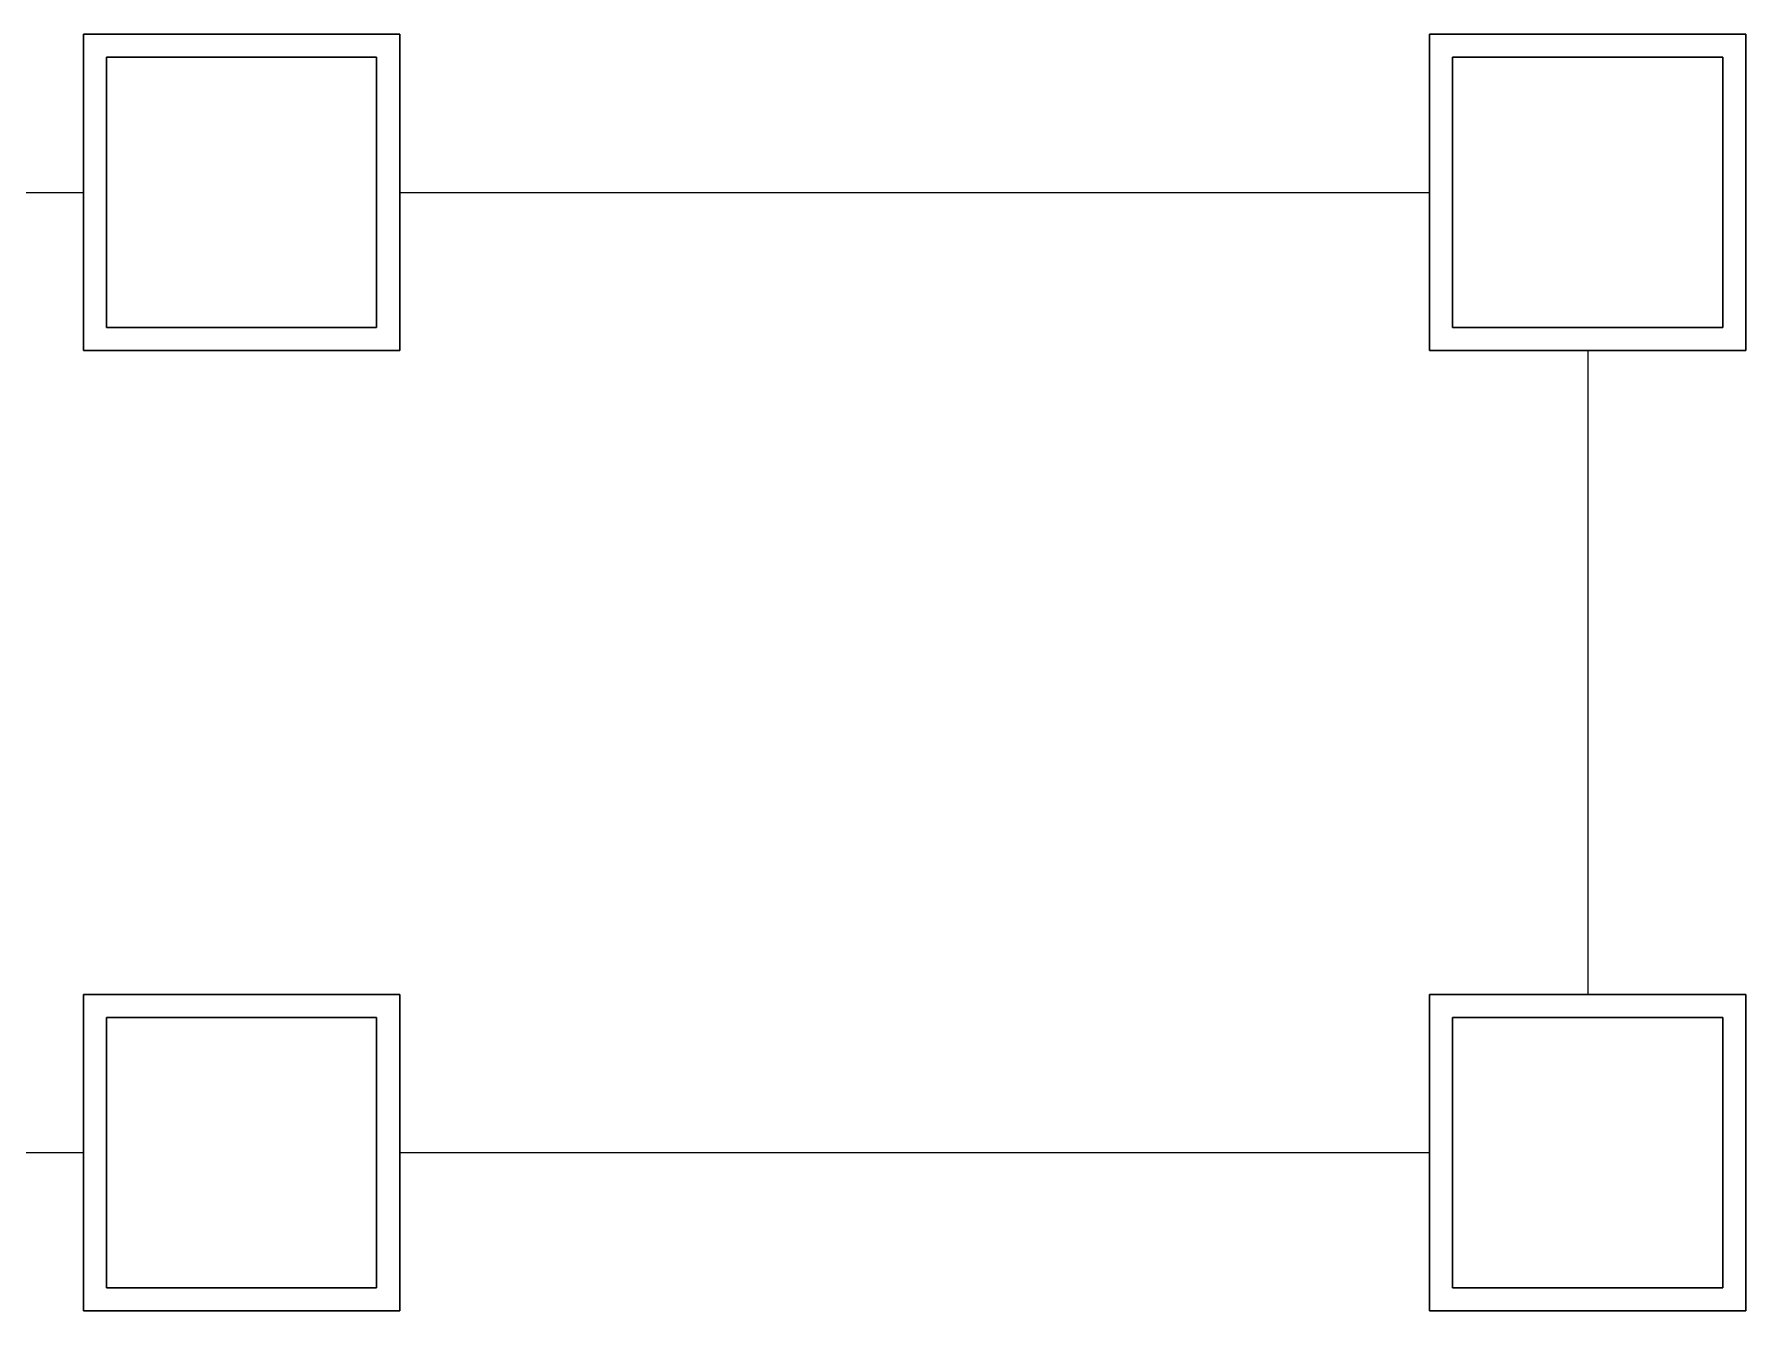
# Model space of a CAD drawing. Header units: inches. Extents: x 0 to 46333, y 12439 to 30520.
# Drawn here: x 11272 to 14511, y 24579 to 26995 of the extents above; entities that cross this region are included whole.
import ezdxf

# ---------------------------------------------------------------- set-up
doc = ezdxf.new("R2010")
doc.units = ezdxf.units.IN
doc.header["$MEASUREMENT"] = 0
doc.layers.add('DLX_FL1_LUM', color=7, linetype='Continuous', true_color=0xffd400)
doc.layers.add('WIRING', color=3, linetype='Continuous', lineweight=0)

msp = doc.modelspace()

# ---------------------------------------------------------------- linework, layer by layer
at = {"layer": 'DLX_FL1_LUM'}
for points in [[(11365.5, 26994.8, 0), (11365.5, 26396.4, 0)], [(11365.5, 26396.4, 0), (11365.5, 26994.8, 0)], [(11365.5, 26994.8, 0), (11365.5, 26994.8, 0)], [(11963.9, 26994.8, 0), (11365.5, 26994.8, 0)], [(11365.5, 26994.8, 0), (11365.5, 26994.8, 0)], [(11365.5, 26994.8, 0), (11963.9, 26994.8, 0)], [(11365.5, 26994.8, 0), (11963.9, 26994.8, 0)], [(11365.5, 26396.4, 0), (11365.5, 26994.8, 0)], [(11963.9, 26994.8, 0), (11365.5, 26994.8, 0)], [(11365.5, 26994.8, 0), (11365.5, 26396.4, 0)], [(11963.9, 26396.4, 0), (11963.9, 26994.8, 0)], [(11963.9, 26994.8, 0), (11963.9, 26994.8, 0)], [(11963.9, 26994.8, 0), (11963.9, 26396.4, 0)], [(11963.9, 26994.8, 0), (11963.9, 26994.8, 0)], [(11963.9, 26994.8, 0), (11963.9, 26396.4, 0)], [(11963.9, 26396.4, 0), (11963.9, 26994.8, 0)], [(13913.1, 26994.8, 0), (13913.1, 26396.4, 0)], [(13913.1, 26396.4, 0), (13913.1, 26994.8, 0)], [(13913.1, 26994.8, 0), (13913.1, 26994.8, 0)], [(14511.5, 26994.8, 0), (13913.1, 26994.8, 0)], [(13913.1, 26994.8, 0), (13913.1, 26994.8, 0)], [(13913.1, 26994.8, 0), (14511.5, 26994.8, 0)], [(13913.1, 26994.8, 0), (14511.5, 26994.8, 0)], [(13913.1, 26396.4, 0), (13913.1, 26994.8, 0)], [(14511.5, 26994.8, 0), (13913.1, 26994.8, 0)], [(13913.1, 26994.8, 0), (13913.1, 26396.4, 0)], [(14511.5, 26396.4, 0), (14511.5, 26994.8, 0)], [(14511.5, 26994.8, 0), (14511.5, 26994.8, 0)], [(14511.5, 26994.8, 0), (14511.5, 26396.4, 0)], [(14511.5, 26994.8, 0), (14511.5, 26994.8, 0)], [(14511.5, 26994.8, 0), (14511.5, 26396.4, 0)], [(14511.5, 26396.4, 0), (14511.5, 26994.8, 0)], [(11409.1, 26951.2, 0), (11409.1, 26440, 0)], [(11920.3, 26951.2, 0), (11409.1, 26951.2, 0)], [(11409.1, 26440, 0), (11409.1, 26951.2, 0)], [(11409.1, 26951.2, 0), (11920.3, 26951.2, 0)], [(11920.3, 26440, 0), (11920.3, 26951.2, 0)], [(11920.3, 26951.2, 0), (11920.3, 26440, 0)], [(13956.7, 26951.2, 0), (13956.7, 26440, 0)], [(14467.9, 26951.2, 0), (13956.7, 26951.2, 0)], [(13956.7, 26440, 0), (13956.7, 26951.2, 0)], [(13956.7, 26951.2, 0), (14467.9, 26951.2, 0)], [(14467.9, 26440, 0), (14467.9, 26951.2, 0)], [(14467.9, 26951.2, 0), (14467.9, 26440, 0)], [(11409.1, 26440, 0), (11920.3, 26440, 0)], [(11920.3, 26440, 0), (11409.1, 26440, 0)], [(13956.7, 26440, 0), (14467.9, 26440, 0)], [(14467.9, 26440, 0), (13956.7, 26440, 0)], [(11365.5, 26396.4, 0), (11365.5, 26396.4, 0)], [(11365.5, 26396.4, 0), (11963.9, 26396.4, 0)], [(11963.9, 26396.4, 0), (11365.5, 26396.4, 0)], [(11365.5, 26396.4, 0), (11365.5, 26396.4, 0)], [(11963.9, 26396.4, 0), (11365.5, 26396.4, 0)], [(11365.5, 26396.4, 0), (11963.9, 26396.4, 0)], [(11963.9, 26396.4, 0), (11963.9, 26396.4, 0)], [(11963.9, 26396.4, 0), (11963.9, 26396.4, 0)], [(13913.1, 26396.4, 0), (13913.1, 26396.4, 0)], [(13913.1, 26396.4, 0), (14511.5, 26396.4, 0)], [(14511.5, 26396.4, 0), (13913.1, 26396.4, 0)], [(13913.1, 26396.4, 0), (13913.1, 26396.4, 0)], [(14511.5, 26396.4, 0), (13913.1, 26396.4, 0)], [(13913.1, 26396.4, 0), (14511.5, 26396.4, 0)], [(14511.5, 26396.4, 0), (14511.5, 26396.4, 0)], [(14511.5, 26396.4, 0), (14511.5, 26396.4, 0)], [(11365.5, 25177.4, 0), (11365.5, 24579, 0)], [(11365.5, 24579, 0), (11365.5, 25177.4, 0)], [(11365.5, 25177.4, 0), (11365.5, 25177.4, 0)], [(11963.9, 25177.4, 0), (11365.5, 25177.4, 0)], [(11365.5, 25177.4, 0), (11365.5, 25177.4, 0)], [(11365.5, 25177.4, 0), (11963.9, 25177.4, 0)], [(11365.5, 25177.4, 0), (11963.9, 25177.4, 0)], [(11365.5, 24579, 0), (11365.5, 25177.4, 0)], [(11963.9, 25177.4, 0), (11365.5, 25177.4, 0)], [(11365.5, 25177.4, 0), (11365.5, 24579, 0)], [(11963.9, 24579, 0), (11963.9, 25177.4, 0)], [(11963.9, 25177.4, 0), (11963.9, 25177.4, 0)], [(11963.9, 25177.4, 0), (11963.9, 24579, 0)], [(11963.9, 25177.4, 0), (11963.9, 25177.4, 0)], [(11963.9, 25177.4, 0), (11963.9, 24579, 0)], [(11963.9, 24579, 0), (11963.9, 25177.4, 0)], [(13913.1, 25177.4, 0), (13913.1, 24579, 0)], [(13913.1, 24579, 0), (13913.1, 25177.4, 0)], [(13913.1, 25177.4, 0), (13913.1, 25177.4, 0)], [(14511.5, 25177.4, 0), (13913.1, 25177.4, 0)], [(13913.1, 25177.4, 0), (13913.1, 25177.4, 0)], [(13913.1, 25177.4, 0), (14511.5, 25177.4, 0)], [(13913.1, 25177.4, 0), (14511.5, 25177.4, 0)], [(13913.1, 24579, 0), (13913.1, 25177.4, 0)], [(14511.5, 25177.4, 0), (13913.1, 25177.4, 0)], [(13913.1, 25177.4, 0), (13913.1, 24579, 0)], [(14511.5, 24579, 0), (14511.5, 25177.4, 0)], [(14511.5, 25177.4, 0), (14511.5, 25177.4, 0)], [(14511.5, 25177.4, 0), (14511.5, 24579, 0)], [(14511.5, 25177.4, 0), (14511.5, 25177.4, 0)], [(14511.5, 25177.4, 0), (14511.5, 24579, 0)], [(14511.5, 24579, 0), (14511.5, 25177.4, 0)], [(11409.1, 25133.8, 0), (11409.1, 24622.6, 0)], [(11920.3, 25133.8, 0), (11409.1, 25133.8, 0)], [(11409.1, 24622.6, 0), (11409.1, 25133.8, 0)], [(11409.1, 25133.8, 0), (11920.3, 25133.8, 0)], [(11920.3, 24622.6, 0), (11920.3, 25133.8, 0)], [(11920.3, 25133.8, 0), (11920.3, 24622.6, 0)], [(13956.7, 25133.8, 0), (13956.7, 24622.6, 0)], [(14467.9, 25133.8, 0), (13956.7, 25133.8, 0)], [(13956.7, 24622.6, 0), (13956.7, 25133.8, 0)], [(13956.7, 25133.8, 0), (14467.9, 25133.8, 0)], [(14467.9, 24622.6, 0), (14467.9, 25133.8, 0)], [(14467.9, 25133.8, 0), (14467.9, 24622.6, 0)], [(11409.1, 24622.6, 0), (11920.3, 24622.6, 0)], [(11920.3, 24622.6, 0), (11409.1, 24622.6, 0)], [(13956.7, 24622.6, 0), (14467.9, 24622.6, 0)], [(14467.9, 24622.6, 0), (13956.7, 24622.6, 0)], [(11365.5, 24579, 0), (11365.5, 24579, 0)], [(11365.5, 24579, 0), (11963.9, 24579, 0)], [(11963.9, 24579, 0), (11365.5, 24579, 0)], [(11365.5, 24579, 0), (11365.5, 24579, 0)], [(11963.9, 24579, 0), (11365.5, 24579, 0)], [(11365.5, 24579, 0), (11963.9, 24579, 0)], [(11963.9, 24579, 0), (11963.9, 24579, 0)], [(11963.9, 24579, 0), (11963.9, 24579, 0)], [(13913.1, 24579, 0), (13913.1, 24579, 0)], [(13913.1, 24579, 0), (14511.5, 24579, 0)], [(14511.5, 24579, 0), (13913.1, 24579, 0)], [(13913.1, 24579, 0), (13913.1, 24579, 0)], [(14511.5, 24579, 0), (13913.1, 24579, 0)], [(13913.1, 24579, 0), (14511.5, 24579, 0)], [(14511.5, 24579, 0), (14511.5, 24579, 0)], [(14511.5, 24579, 0), (14511.5, 24579, 0)]]:
    msp.add_polyline3d(points, dxfattribs=at)
at = {"layer": 'WIRING'}
for p, q in [((9416.3, 26695.6), (11365.5, 26695.6)), ((11963.9, 26695.6), (13913.1, 26695.6)), ((14212.3, 26396.4), (14212.3, 25177.4)), ((9416.3, 24878.2), (11365.5, 24878.2)), ((11963.9, 24878.2), (13913.1, 24878.2))]:
    msp.add_line(p, q, dxfattribs=at)

doc.saveas('drawing.dxf')
